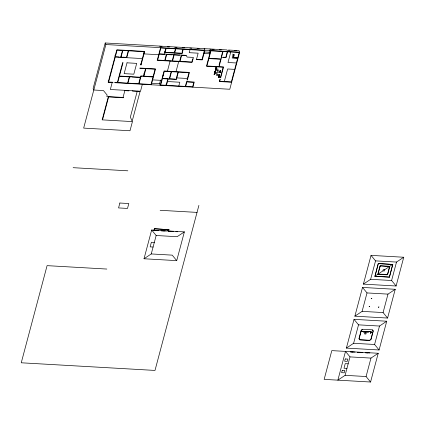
<?xml version="1.0" encoding="UTF-8"?>
<svg xmlns="http://www.w3.org/2000/svg" width="425" height="425" viewBox="0 0 425 425"><rect width="100%" height="100%" fill="white"/><g stroke="black" fill="none" stroke-linecap="round" stroke-linejoin="round"><path stroke-width="0.64" d="M218.859 76.139L218.668 76.378L219.242 76.16M220.373 71.411L220.081 71.32M215.82 69.477L215.443 69.562M215.767 69.429L215.539 69.371M215.927 68.303L216.043 68.287M219.406 75.358L219.3 75.22M219.21 75.007L219.555 75.018L219.199 74.933M214.094 74.407L214.604 74.439L214.258 73.881M215.9 68.627L215.868 68.351M219.157 76.282L218.928 76.218M215.087 72.128L214.907 71.761M215.911 68.691L215.905 68.398M215.135 71.586L215.252 71.283L215.22 71.65M215.252 71.315L214.891 71.437L215.188 71.458M215.045 72.574L214.779 72.622M214.747 73.312L214.402 73.259L214.63 73.488M219.162 76.367L218.753 76.521L219.13 76.532M214.561 73.217L214.79 73.015M215.682 69.785L215.385 69.897M220.538 70.821L220.198 70.784L220.453 71.033M214.768 73.759C213.377 73.753 215.741 73.344 214.333 73.525M214.535 74.008L214.28 73.865M215.613 68.77L216.049 69.068L215.555 68.972M215.496 70.136L215.215 70.252L215.751 70.157M215.757 70.162L215.475 70.205M215.698 70.162L215.491 69.928M221.08 58.953L208.957 58.262L210.928 50.857L222.695 51.526L221.138 57.37L226.052 57.651L227.688 51.494L227.014 49.938L105.214 42.978L93.118 88.458L93.792 90.015L103.461 90.567L107.158 95.088L106.781 96.507L123.399 97.458M105.214 42.978L105.889 44.54L83.661 128.106L129.997 130.751L132.43 121.598L102.159 119.866L108.348 96.597M126.767 57.688L128.594 50.809L144.213 51.701L140.702 64.903L141.058 64.924L144.649 51.409L116.817 49.821L108.173 82.312L112.933 82.583L113.013 82.269L108.614 82.02L115.255 57.035L142.38 58.581M119.058 57.248L119.138 56.939L115.34 56.722L117.088 50.15L122.485 50.458L120.737 57.03L120.121 57.311M112.184 82.54L110.335 89.494L140.51 91.216L142.359 84.262M102.6 119.574L108.619 96.927L123.319 97.766M122.613 57.455L122.692 57.141L126.496 57.359L128.238 50.787L122.841 50.479L121.093 57.051L121.63 57.078L121.545 57.391L121.093 56.35M128.276 76.521L128.191 76.835L119.382 76.33L117.73 82.54L127.606 83.103L129.338 76.58M123.043 97.437L124.934 90.323M130.762 76.665L130.677 76.973L129.614 76.914L127.962 83.125L138.672 83.736L140.324 77.525L131.745 77.037L131.83 76.723M132.589 90.764L132.51 91.078L140.075 91.508L132.159 121.263L130.358 117.103L137.264 91.147M141.955 76.032L141.87 76.346L141.01 76.298L139.028 83.757L151.04 84.442L153.021 76.983L142.938 76.404L143.023 76.096M143.554 76.123L145.621 68.356M144.054 74.253L144.41 74.274L145.892 68.685M151.311 84.772L155.529 68.919L139.867 68.027L139.788 68.34L155.088 69.211L153.106 76.67L140.739 75.963L140.409 77.212L119.462 76.017L123.032 62.592L122.676 62.576L117.374 82.519L114.793 82.37L114.707 82.684L229.776 89.255L239.642 52.179L238.962 50.617L228.788 50.038L229.155 51.388M165.824 48.28L164.693 52.541L182.102 53.534L183.233 49.273M166.18 48.301L164.549 54.432L159.221 54.129L157.643 60.063L164.746 60.472L166.409 54.225M166.823 52.663L166.908 52.349L174.367 52.774L175.419 48.827M192.886 87.146L194.241 82.057L186.607 81.621L185.337 86.402L160.698 84.995L162.387 78.652L176.396 79.454L178.351 72.096L188.982 72.702L187.021 80.059L187.377 80.081L189.417 72.409L164.071 70.964L160.262 85.287L159.587 83.725L160.565 80.054M167.423 71.156L170.096 61.094M172.093 54.549L172.008 54.862L166.68 54.554L165.102 60.488L172.21 60.897L173.867 54.65M175.775 48.848L174.723 52.796L182.182 53.221M166.106 85.303L167.546 79.895L167.896 79.916M169.214 79.039L171.169 71.687L164.342 71.294L162.472 78.338L168.231 78.668L166.462 85.324L166.01 84.283M179.552 54.974L179.472 55.287L174.144 54.984L172.561 60.918L179.669 61.322L181.332 55.075M176.014 71.644L178.691 61.583M182.877 49.252L182.075 52.264L182.431 52.286M174.972 79.369L175.058 79.061L169.655 78.747L171.525 71.708L177.995 72.075L176.04 79.433M159.901 46.102L160.576 47.664L157.202 60.355L192.095 62.347L193.402 57.423L187.149 57.067L186.161 55.351L159.301 53.816L160.852 47.998L204.425 50.485L202.008 59.574L196.52 59.261M178.803 86.025L179.812 82.238L167.471 81.531M190.018 49.661L189.215 52.673L198.14 53.183L196.44 59.574L202.279 59.904L204.861 50.193L204.186 48.631M144.017 258.761L151.661 230.015L184.37 231.88L176.72 260.631L144.017 258.761L151.252 253.943L172.226 255.138L176.72 260.631M153.908 230.663L154.413 228.756L168.916 229.686L154.413 228.756M153.951 230.77L154.461 228.863M151.252 253.943L156.156 235.503L151.661 230.015M203.989 53.476L209.78 53.805L209.105 52.243L209.541 50.602M168.576 230.956L168.874 229.585L167.742 230.159M214.099 74.412L214.333 74.083M215.879 67.745L216.235 67.676L215.932 67.554M214.503 73.881L214.242 73.86L214.646 73.583M215.98 69.402L215.486 69.365M219.029 66.672L223.051 51.547L227.248 51.786L225.776 57.322L223.353 57.184L223.274 57.492M220.262 70.545L220.633 70.63M218.62 77.047L219.034 76.941L218.62 77.037L218.955 77.244M218.949 75.793L219.443 75.889L219.321 75.597M219.226 74.757C219.831 74.502 219.672 74.338 219.481 74.635M219.151 75.815L219.024 75.507L219.358 75.666M220.262 71.814L220.15 71.326M220.288 71.921L220.368 71.618M218.928 77.345L218.7 77.068L219.061 76.835M219.082 76.76L218.7 76.728M218.976 77.653L218.466 77.616L218.562 77.26L218.992 77.35M219.109 76.904L218.668 76.877L219.178 76.909M229.383 51.908L228.788 50.038M230.786 51.988L227.991 62.502L236.406 62.98M224.315 81.504L227.646 68.972L234.706 69.376M232.857 54.044L233.081 54.565L232.167 58.002L237.644 58.315L237.506 57.481L237.729 58.002L233.495 57.763L233.272 57.242L233.623 57.258M233.936 54.74L233.187 57.55L237.421 57.795M233.495 57.763L234.324 54.639L233.081 54.565M198.895 205.387L155.003 370.43L21.25 362.791L47.085 265.646L106.845 269.057M346.38 348.107L354.03 319.356L386.734 321.22L379.089 349.972L346.38 348.107L353.621 343.283L374.595 344.478L379.089 349.972M354.87 316.184L362.52 287.433L395.223 289.297L387.579 318.049L354.87 316.184L362.111 311.36L383.084 312.561L387.579 318.049M363.396 284.128L371.041 255.377L403.75 257.247L396.105 285.993L363.396 284.128L370.637 279.305L391.611 280.505L396.105 285.993M345.095 375.328L349.998 356.894L345.504 351.401L337.859 380.152L345.095 375.328L366.074 376.529L370.568 382.022L378.213 353.271L331.803 350.62L324.158 379.371L370.568 382.022M353.621 343.283L358.525 324.843L354.03 319.356M362.111 311.36L367.014 292.926L362.52 287.433M370.637 279.305L375.541 260.87L371.041 255.377M378.287 263.516L374.956 276.33L389.412 277.153L392.79 264.446L378.287 263.516L374.956 276.33M379.982 266.151L377.82 274.29L387.074 274.816L387.674 274.417L389.725 266.703L389.353 266.252L380.582 265.752L379.982 266.151L380.54 265.907L389.725 266.703M387.674 274.417L378.346 274.157L378.107 273.87L380.163 266.162M363.614 331.378L363.407 332.159L368.379 332.446L368.587 331.665M389.369 277.052L374.908 276.223L382.925 270.884L383.265 269.599L384.731 269.684L392.748 264.339L389.412 277.153M384.731 269.684L384.391 270.969L382.925 270.884M371.094 331.728L370.696 333.567L371.184 331.734L361.149 331.16M387.494 274.407L389.544 266.698M366.074 376.529L370.972 358.089L378.213 353.271M374.595 344.478L379.498 326.044L386.734 321.22M383.084 312.561L387.988 294.121L395.223 289.297M391.611 280.505L396.514 262.066L403.75 257.247M215.013 72.223L214.816 72.096M215.358 69.87L215.677 69.657M219.109 75.267L219.38 75.485L219.263 75.177M220.548 70.571L220.32 70.338L220.665 70.396M216.171 67.957L216.245 67.586M166.733 231.009L168.874 229.585M184.37 231.88L177.129 236.704L156.156 235.503M362.621 329.423L361.393 330.236L359.12 338.799L359.879 339.729L369.617 340.282L370.844 339.469L373.118 330.905L372.358 329.975M220.4 71.963L219.895 71.926M214.928 72.415C215.661 72.648 213.78 72.696 215.029 72.632M160.177 46.437L162.042 46.543M167.482 46.851L169.463 46.968M174.744 47.265L177.034 47.398M182.203 47.696L184.546 47.828M189.842 48.131L191.829 48.243M197.126 48.546L199.113 48.657M211.56 49.369L214.173 49.518M219.406 49.821L221.367 49.932M234.292 50.671L236.587 50.798M105.889 44.54L239.642 52.179M227.603 51.807L239.201 52.472L231.37 81.908L219.778 81.244L220.32 79.199L219.964 79.177L219.337 81.536L231.646 82.238M203.958 51.951L209.105 52.243M186.081 55.664L181.602 55.409L180.025 61.343L191.824 62.018L192.615 59.038L192.971 59.059M158.7 54.724L143.99 53.885L143.538 52.843M219.443 65.11L219.087 65.089L220.644 59.245L208.872 58.576L206.906 65.976L223.582 66.932L220.734 77.637L220.378 77.616L223.146 67.224L206.465 66.268L210.651 50.522L209.977 48.965M215.539 69.031L216.043 69.057M219.906 71.894C221.25 72.022 219.364 71.597 220.07 72.186L220.447 71.724L220.007 71.756M214.168 74.348L214.561 74.375M218.535 77.355L219.056 77.355M163.115 74.556L163.471 74.577M162.865 75.496L163.221 75.517M143.804 75.188L144.16 75.209L143.91 76.144L143.459 75.103M176.811 77.892L187.436 78.498M152.612 79.879L161.564 80.389M186.522 81.935L193.805 82.349L192.615 86.817L185.693 86.418L186.628 82.891L186.278 82.87M151.273 83.252L159.587 83.725M125.205 90.658L128.956 90.87M73.137 167.684L127.829 170.808M160.14 210.295L197.03 212.399M153.356 230.27L158.536 230.568M161.123 230.717L165.654 230.972M168.247 231.12L173.421 231.418M176.014 231.567L177.352 231.742L176.056 231.667M153.398 230.377L156.634 230.562M161.165 230.817L164.406 231.003M168.289 231.227L171.525 231.413M154.317 242.42L151.385 242.25L150.158 246.861L153.09 247.026M375.541 260.87L396.514 262.066M378.335 263.622L392.79 264.446M367.014 292.926L387.988 294.121M358.525 324.843L379.498 326.044M361.128 331.24L371.073 331.808M370.998 332.435L372.688 332.531M350.498 351.847L355.066 352.107M357.638 352.256L362.785 352.548M365.362 352.697L369.867 352.952M350.482 351.948L353.069 352.097M357.6 352.357L360.836 352.543M365.367 352.798L367.96 352.947M349.998 356.894L370.972 358.089M348.16 363.805L345.228 363.641L344 368.247L346.938 368.417M215.241 71.272L214.938 71.241L215.289 71.219M174.192 52.068L174.638 53.109M164.597 51.521L165.049 52.562M140.606 63.883L141.058 64.924M143.958 73.233L144.41 74.274M114.888 55.68L115.34 56.722M108.162 80.978L108.614 82.02M127.017 62.82L124.142 73.631L133.817 74.184L136.696 63.373L127.017 62.82M119.861 203.023L118.559 207.921L127.511 208.431L128.812 203.538L119.861 203.023M214.853 71.565L215.236 71.591L214.853 71.565M215.831 67.931L216.219 67.91L215.831 67.931M215.672 72.415L215.316 73.759L216.846 73.849L217.202 72.505L215.672 72.415M216.543 68.983L216.187 70.327L217.717 70.417L218.073 69.073L216.543 68.983M217.01 74.258L216.654 75.602L218.184 75.687L218.54 74.343L217.01 74.258M217.924 70.832L217.563 72.176L219.093 72.266L219.449 70.922L217.924 70.832M219.826 72.192L220.331 72.218L219.826 72.192M220.086 71.209L220.617 71.241L220.086 71.209M219.273 74.566L219.56 74.593L219.273 74.566M342.231 370.366L341.615 372.661L344.234 372.815L344.845 370.515L342.231 370.366M345.265 358.944L344.654 361.245L347.267 361.393L347.878 359.093L345.265 358.944M361.218 330.225L358.939 338.789L359.837 339.883L369.58 340.441L371.02 339.479L373.299 330.916L372.401 329.821L362.658 329.263L361.218 330.225M369.58 306.728L369.171 306.436L369.58 306.728M371.817 298.323L371.222 298.722L371.817 298.323M364.884 332.945L364.608 333.965L365.946 334.045L366.217 333.019L364.884 332.945M378.356 307.233L378.914 306.988L378.356 307.233"/></g></svg>
